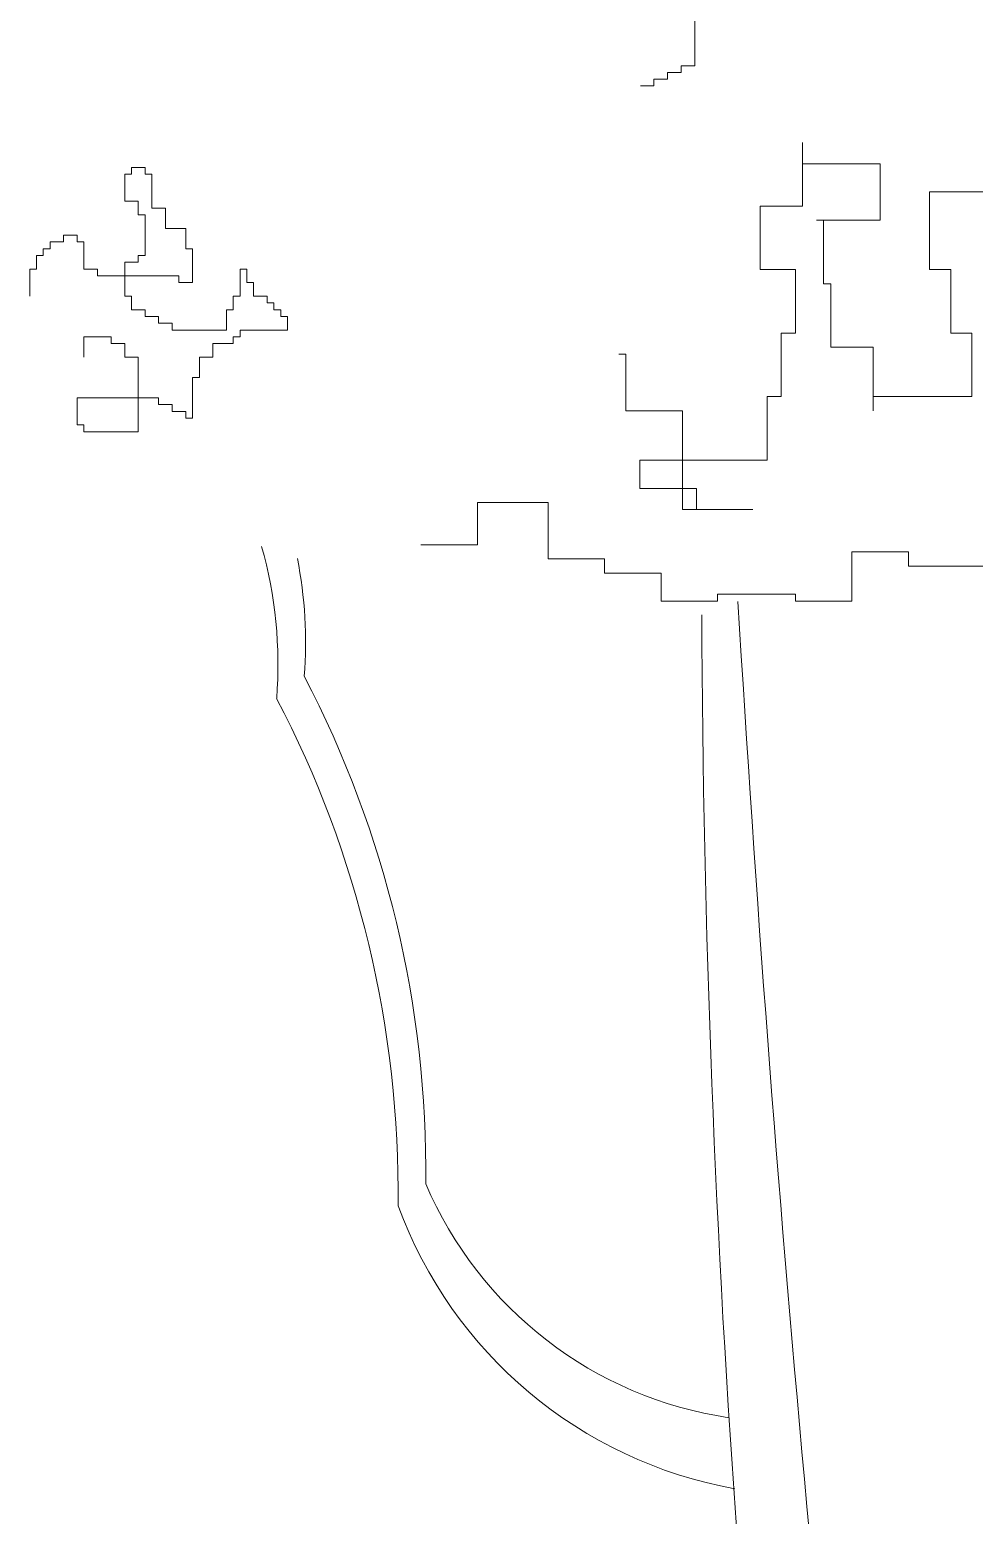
# Model space of a CAD drawing. Header units: millimetres. Extents: x 485872 to 486142, y -52344 to -52207.
# Drawn here: x 486103.7586 to 486103.8785, y -52333.8224 to -52333.6338 of the extents above; entities that cross this region are included whole.
import ezdxf

# ---------------------------------------------------------------- set-up
doc = ezdxf.new("R2010")
doc.units = ezdxf.units.MM
doc.header["$LTSCALE"] = 15

# ---------------------------------------------------------------- blocks, each defined once
blk = doc.blocks.new('sf')
at = {"color": 84, "lineweight": 5}
for p, q in [((17886.92, 471584.63), (17886.92, 471571.48)), ((17883.63, 471569.84), (17880.34, 471569.84)), ((17880.34, 471569.84), (17880.34, 471568.2)), ((17886.92, 471571.48), (17883.63, 471571.48)), ((17883.63, 471571.48), (17883.63, 471569.84)), ((17877.05, 471566.56), (17873.77, 471566.56)), ((17880.34, 471568.2), (17877.05, 471568.2)), ((17877.05, 471568.2), (17877.05, 471566.56)), ((17913.02, 471552.86), (17913.02, 471537.46)), ((17913.02, 471547.72), (17913.02, 471552.86)), ((17931.86, 471547.72), (17913.02, 471547.72)), ((17931.86, 471534.04), (17931.86, 471547.72)), ((17748.79, 471545.19), (17748.79, 471538.62)), ((17750.43, 471545.19), (17748.79, 471545.19)), ((17750.43, 471546.84), (17750.43, 471545.19)), ((17753.72, 471546.84), (17750.43, 471546.84)), ((17753.72, 471545.19), (17753.72, 471546.84)), ((17755.36, 471545.19), (17753.72, 471545.19)), ((17755.36, 471536.98), (17755.36, 471545.19)), ((17957.54, 471540.88), (17943.84, 471540.88)), ((17943.84, 471540.88), (17943.84, 471522.06)), ((17748.79, 471538.62), (17752.08, 471538.62)), ((17752.08, 471538.62), (17752.08, 471535.34)), ((17758.65, 471536.98), (17755.36, 471536.98)), ((17758.65, 471532.05), (17758.65, 471536.98)), ((17913.02, 471537.46), (17902.75, 471537.46)), ((17902.75, 471537.46), (17902.75, 471522.06)), ((17752.08, 471535.34), (17753.72, 471535.34)), ((17753.72, 471535.34), (17753.72, 471525.48)), ((17918.16, 471534.04), (17916.45, 471534.04)), ((17916.45, 471534.04), (17931.86, 471534.04)), ((17918.16, 471518.64), (17918.16, 471534.04)), ((17733.99, 471530.41), (17737.28, 471530.41)), ((17733.99, 471528.76), (17733.99, 471530.41)), ((17737.28, 471530.41), (17737.28, 471528.76)), ((17763.59, 471532.05), (17758.65, 471532.05)), ((17763.59, 471527.12), (17763.59, 471532.05)), ((17729.05, 471527.12), (17730.7, 471527.12)), ((17729.05, 471525.48), (17729.05, 471527.12)), ((17730.7, 471528.76), (17733.99, 471528.76)), ((17730.7, 471527.12), (17730.7, 471528.76)), ((17737.28, 471528.76), (17738.92, 471528.76)), ((17738.92, 471528.76), (17738.92, 471522.19)), ((17765.23, 471527.12), (17763.59, 471527.12)), ((17765.23, 471518.9), (17765.23, 471527.12)), ((17725.76, 471522.19), (17727.41, 471522.19)), ((17725.76, 471515.62), (17725.76, 471522.19)), ((17727.41, 471525.48), (17729.05, 471525.48)), ((17727.41, 471522.19), (17727.41, 471525.48)), ((17738.92, 471522.19), (17742.21, 471522.19)), ((17742.21, 471522.19), (17742.21, 471520.55)), ((17748.79, 471523.83), (17748.79, 471515.62)), ((17752.08, 471523.83), (17748.79, 471523.83)), ((17752.08, 471525.48), (17752.08, 471523.83)), ((17753.72, 471525.48), (17752.08, 471525.48)), ((17776.74, 471522.19), (17778.39, 471522.19)), ((17776.74, 471515.62), (17776.74, 471522.19)), ((17778.39, 471522.19), (17778.39, 471518.9)), ((17902.75, 471522.06), (17911.31, 471522.06)), ((17911.31, 471522.06), (17911.31, 471506.67)), ((17943.84, 471522.06), (17948.98, 471522.06)), ((17948.98, 471522.06), (17948.98, 471506.67)), ((17742.21, 471520.55), (17761.94, 471520.55)), ((17761.94, 471520.55), (17761.94, 471518.9)), ((17761.94, 471518.9), (17765.23, 471518.9)), ((17778.39, 471518.9), (17780.03, 471518.9)), ((17780.03, 471518.9), (17780.03, 471515.62)), ((17919.87, 471518.64), (17918.16, 471518.64)), ((17919.87, 471503.25), (17919.87, 471518.64)), ((17748.79, 471515.62), (17750.43, 471515.62)), ((17750.43, 471515.62), (17750.43, 471512.33)), ((17775.1, 471515.62), (17776.74, 471515.62)), ((17775.1, 471512.33), (17775.1, 471515.62)), ((17780.03, 471515.62), (17783.32, 471515.62)), ((17783.32, 471515.62), (17783.32, 471513.98)), ((17750.43, 471512.33), (17753.72, 471512.33)), ((17753.72, 471512.33), (17753.72, 471510.69)), ((17773.45, 471512.33), (17775.1, 471512.33)), ((17773.45, 471507.4), (17773.45, 471512.33)), ((17783.32, 471513.98), (17784.96, 471513.98)), ((17784.96, 471513.98), (17784.96, 471512.33)), ((17784.96, 471512.33), (17786.61, 471512.33)), ((17786.61, 471512.33), (17786.61, 471510.69)), ((17753.72, 471510.69), (17757.01, 471510.69)), ((17757.01, 471510.69), (17757.01, 471509.05)), ((17757.01, 471509.05), (17760.3, 471509.05)), ((17760.3, 471509.05), (17760.3, 471507.4)), ((17786.61, 471510.69), (17788.25, 471510.69)), ((17788.25, 471510.69), (17788.25, 471507.4)), ((17745.5, 471505.76), (17738.92, 471505.76)), ((17738.92, 471505.76), (17738.92, 471500.83)), ((17745.5, 471504.12), (17745.5, 471505.76)), ((17748.79, 471504.12), (17745.5, 471504.12)), ((17748.79, 471500.83), (17748.79, 471504.12)), ((17760.3, 471507.4), (17773.45, 471507.4)), ((17770.16, 471504.12), (17770.16, 471500.83)), ((17775.1, 471504.12), (17770.16, 471504.12)), ((17776.74, 471505.76), (17775.1, 471505.76)), ((17775.1, 471505.76), (17775.1, 471504.12)), ((17776.74, 471507.4), (17776.74, 471505.76)), ((17788.25, 471507.4), (17776.74, 471507.4)), ((17911.31, 471506.67), (17907.89, 471506.67)), ((17907.89, 471506.67), (17907.89, 471491.27)), ((17948.98, 471506.67), (17954.11, 471506.67)), ((17954.11, 471506.67), (17954.11, 471491.27)), ((17752.08, 471500.83), (17748.79, 471500.83)), ((17752.08, 471482.76), (17752.08, 471500.83)), ((17766.88, 471500.83), (17766.88, 471495.9)), ((17770.16, 471500.83), (17766.88, 471500.83)), ((17870.22, 471501.53), (17868.51, 471501.53)), ((17870.22, 471487.85), (17870.22, 471501.53)), ((17930.14, 471503.25), (17919.87, 471503.25)), ((17930.14, 471487.85), (17930.14, 471503.25)), ((17766.88, 471495.9), (17765.23, 471495.9)), ((17765.23, 471495.9), (17765.23, 471486.04)), ((17757.01, 471490.97), (17737.28, 471490.97)), ((17737.28, 471490.97), (17737.28, 471484.4)), ((17757.01, 471489.33), (17757.01, 471490.97)), ((17904.46, 471491.27), (17904.46, 471475.87)), ((17907.89, 471491.27), (17904.46, 471491.27)), ((17954.11, 471491.27), (17930.14, 471491.27)), ((17930.14, 471491.27), (17930.14, 471487.85)), ((17760.3, 471489.33), (17757.01, 471489.33)), ((17760.3, 471487.69), (17760.3, 471489.33)), ((17763.59, 471487.69), (17760.3, 471487.69)), ((17763.59, 471486.04), (17763.59, 471487.69)), ((17765.23, 471486.04), (17763.59, 471486.04)), ((17883.92, 471487.85), (17870.22, 471487.85)), ((17883.92, 471463.9), (17883.92, 471487.85)), ((17737.28, 471484.4), (17738.92, 471484.4)), ((17738.92, 471484.4), (17738.92, 471482.76)), ((17738.92, 471482.76), (17752.08, 471482.76)), ((17904.46, 471475.87), (17873.64, 471475.87)), ((17873.64, 471475.87), (17873.64, 471469.03)), ((17873.64, 471469.03), (17887.34, 471469.03)), ((17887.34, 471469.03), (17887.34, 471463.9)), ((17834.27, 471455.35), (17834.27, 471465.61)), ((17834.27, 471465.61), (17851.39, 471465.61)), ((17851.39, 471465.61), (17851.39, 471451.92)), ((17901.04, 471463.9), (17883.92, 471463.9)), ((17887.34, 471463.9), (17901.04, 471463.9)), ((17820.57, 471455.35), (17834.27, 471455.35)), ((17925.01, 471453.63), (17938.7, 471453.63)), ((17925.01, 471441.66), (17925.01, 471453.63)), ((17938.7, 471453.63), (17938.7, 471450.21)), ((17851.39, 471451.92), (17865.08, 471451.92)), ((17865.08, 471451.92), (17865.08, 471448.5)), ((17938.7, 471450.21), (17966.1, 471450.21)), ((17865.08, 471448.5), (17878.78, 471448.5)), ((17878.78, 471448.5), (17878.78, 471441.66)), ((17892.48, 471441.66), (17892.48, 471443.37)), ((17892.48, 471443.37), (17911.31, 471443.37)), ((17911.31, 471443.37), (17911.31, 471441.66)), ((17878.78, 471441.66), (17892.48, 471441.66)), ((17911.31, 471441.66), (17925.01, 471441.66))]:
    blk.add_line(p, q, dxfattribs=at)
for centre, radius, start, end in [((17680.22, 471426.27), 105.71, 355.5901, 15.76), ((17686.91, 471431.61), 105.71, 355.5901, 11.157), ((17561.99, 471303.34), 259.76, 359.3698, 27.5487)]:
    blk.add_arc(centre, radius, start, end, dxfattribs=at)
at = {"color": 43, "lineweight": 5}
for centre, radius, start, end in [((24701.72, 471849.47), 6816.53, 183.430024, 187.017115), ((21170.44, 471452.35), 3281.85, 180.24354, 188.18021), ((17909.04, 471337.67), 94.89, 203.0672, 261.6209), ((17915.6, 471331.96), 107.08, 200.1112, 259.8206)]:
    blk.add_arc(centre, radius, start, end, dxfattribs=at)
at = {"lineweight": 5}
blk.add_arc((17555.3, 471298), 259.76, 359.3698, 27.5487, dxfattribs=at)

msp = doc.modelspace()

# ---------------------------------------------------------------- block references
at = {"lineweight": 5, "xscale": 0.0005240255359560251, "yscale": 0.0005240255359560251, "zscale": 0.0005240255359560251}
msp.add_blockref('sf', (486094.46981, -52580.75383), dxfattribs=at)

doc.saveas('drawing.dxf')
